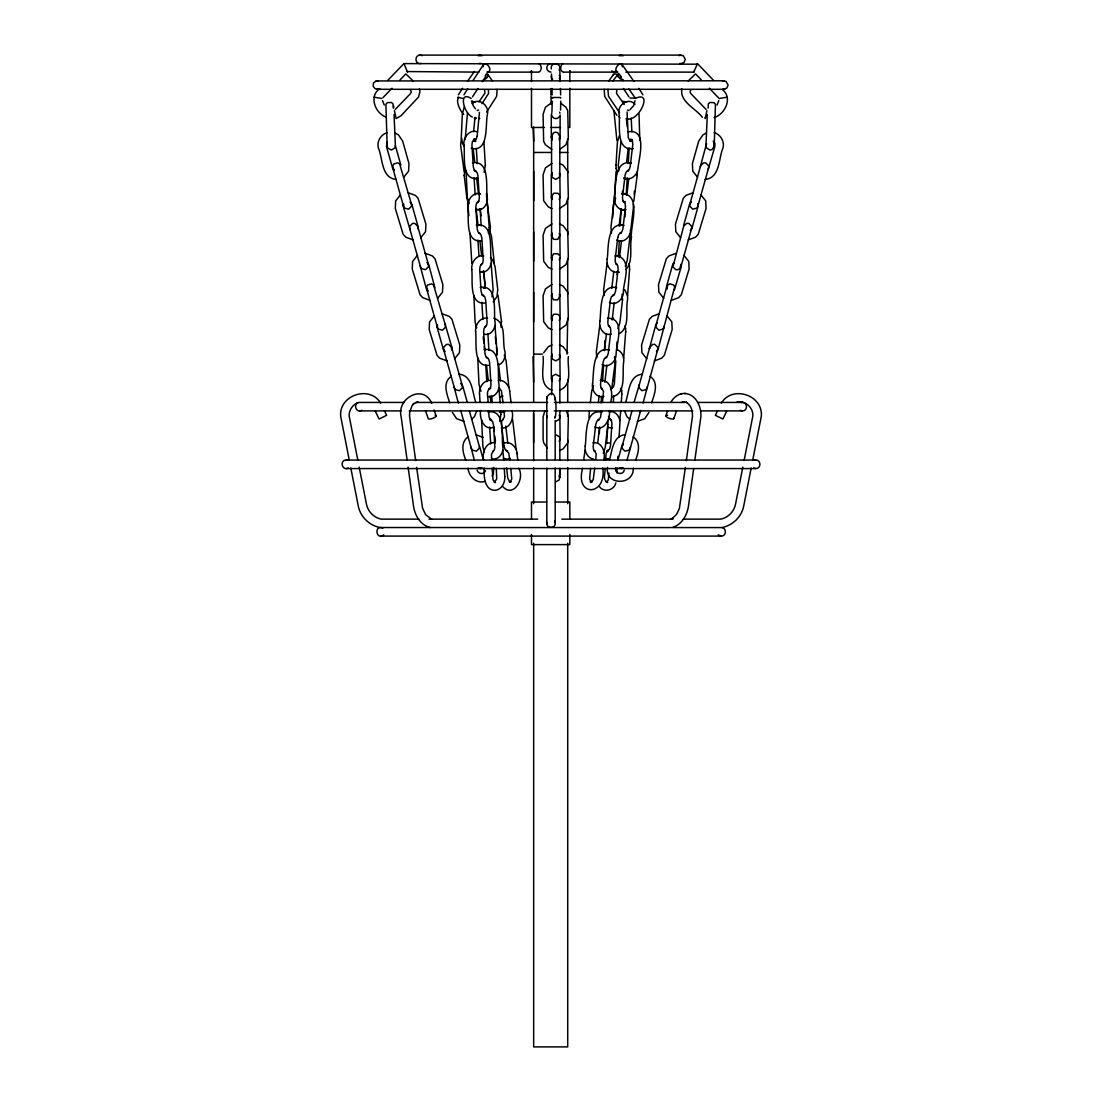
<?xml version="1.0" encoding="UTF-8"?>
<svg xmlns="http://www.w3.org/2000/svg" width="1102" height="1102" viewBox="0 0 1102 1102"><rect width="100%" height="100%" fill="white"/><g stroke="black" fill="none" stroke-linecap="round" stroke-linejoin="round"><path stroke-width="1.5" d="M533.079 356.593L533.643 382.256M533.148 127.832L533.712 141.304M551.579 173.827L552.13 177.326L555.697 179.406L559.265 177.326L559.83 174.942M551.592 355.34L552.143 358.839L555.711 360.919L559.293 358.839L559.844 356.456M552.198 293.628L551.592 296.259L553.645 299.854L557.777 299.854L559.83 295.956M552.185 233.114L551.579 235.759L553.645 239.354L557.764 239.354L559.83 235.442M559.83 197.148L559.83 235.759L559.279 233.679M559.844 439.175L559.857 460.223M559.844 378.661L559.844 403.098M559.844 318.161L559.844 356.759L559.293 354.679M559.83 257.661L559.83 296.259L559.279 294.179M559.857 469.617L559.293 479.852L555.725 481.932M559.293 376.278L555.725 374.198L552.143 376.278L551.606 394.668M552.13 173.166L551.579 175.246L551.579 136.345L553.631 132.736L555.697 132.185L557.764 132.736L559.816 136.345L559.83 175.246L559.265 173.166M559.844 416.955L559.293 419.339L555.725 421.419M585.245 445.869C584.294 451.613 587.586 458.336 593.758 459.135M592.573 383.592C591.168 390.136 596.637 398.621 603.924 396.389M599.887 321.302C598.496 327.845 603.965 336.344 611.238 334.113M607.216 259.025C605.811 265.568 611.279 274.054 618.566 271.836M607.877 424.738L607.918 421.033M614.53 196.735C613.139 203.291 618.594 211.777 625.881 209.545M615.192 362.448L614.682 356.469M622.52 300.171L622.01 294.193M629.834 237.894L629.876 234.189M637.149 175.604L637.204 171.898M631.432 233.693C631.584 223.045 641.144 193.635 621.473 193.621M468.474 201.514L467.951 207.383L468.929 215.648M552.198 101.205L551.937 112.101M560.725 101.205L560.56 110.048M613.924 110.792L616.9 140.477M483.034 66.767C483.599 58.323 494.399 70.142 487.607 72.126M643.017 403.084L657.729 349.499L657.756 347.35L654.877 344.375L652.742 344.361L649.794 347.282L639.064 385.576L639.036 387.725L641.915 390.687L645.91 389.653L647.122 387.394M666.71 288.931L667.826 284.922L669.685 283.861L673.666 284.977L674.699 286.851L658.128 349.127L656.503 351.662M680.898 266.78L691.615 228.5L691.657 226.337L688.778 223.375L686.642 223.348L683.681 226.268L672.923 266.712L675.802 269.687L677.937 269.701L679.81 268.64L680.926 264.632M689.893 204.063L689.866 206.212L692.745 209.173L696.753 208.14L697.841 206.281L708.572 167.986L708.6 165.837L705.721 162.876L703.586 162.848L700.624 165.768L689.893 204.063L690.995 202.203M697.869 204.132L697.841 206.281L698.282 204.724M550.904 88.656L550.904 94.896M477.565 178.414C460.581 180.852 465.32 154.211 463.956 144.954L463.97 144.817M481.464 240.704C464.479 243.129 469.218 216.488 467.854 207.231L467.854 207.107M485.348 302.981C468.364 305.406 473.102 278.765 471.739 269.508L471.739 269.384M489.233 365.272C472.248 367.696 476.987 341.055 475.637 331.798L475.637 331.661M485.348 165.3L483.916 142.062M480.031 402.326L479.522 393.951M489.247 227.577L487.194 200.991M497.016 352.144L494.977 325.545M500.914 414.421L500.707 411.032M504.799 476.711L504.289 468.419M622.355 66.767C622.134 58.434 611.596 70.046 617.878 72.126L563.673 72.126M635.207 98.45C654.106 89.551 638.278 123.548 626.212 118.561A4.201 2.796 -74.5 0 0 626.997 118.424M559.692 81.424L559.857 76.961M708.131 108.092L708.311 103.932L709.881 102.472L714 102.651L715.446 104.235L714.22 146.07L712.002 149.583L709.922 150.051L706.437 147.82L705.969 145.712L707.305 114.498M714.358 142.557L714.22 146.07L713.752 143.963M531.619 70.886L531.508 72.126L531.398 70.886M569.927 70.886L569.817 72.126L569.72 70.886M463.956 144.954C462.936 137.778 469.7 128.617 477.331 131.964M467.854 207.231C467.468 201.28 470.719 194.586 477.056 193.497M471.739 269.508C471.022 262.689 476.257 254.603 483.75 255.912M475.637 331.798C474.907 324.98 480.141 316.894 487.635 318.189M484.177 172.229L485.348 165.162M479.522 394.075C478.791 387.257 484.026 379.171 491.533 380.465M488.406 233.321L489.247 227.439M495.418 442.756C486.395 441.351 481.863 452.095 483.613 459.658M491.96 296.796L493.131 289.73L491.093 263.268M497.03 352.006L496.864 355.285M499.743 421.363L500.914 414.297M484.136 467.909C483.778 475.912 484.246 490.748 495.597 490.307C501.933 489.233 505.184 482.524 504.799 476.574M466.077 171.003L467.331 197.644L468.901 203.236M469.962 233.28L471.835 263.254M473.86 295.57L475.114 322.211L476.67 327.804M477.745 357.847L478.998 384.488L481.037 391.224M481.629 420.124L482.896 446.765L484.453 452.371M488.269 396.568C494.95 398.029 499.881 390.507 498.972 384.419C497.098 375.314 502.54 346.731 484.053 349.651M599.295 433.637L599.708 427.094M601.141 402.877L601.54 396.362M602.574 381.154L603.593 364.817M604.419 350.381L605.026 340.601M612.698 217.673L613.525 204.352L615.55 197.85M615.977 165.3L617.409 142.062L619.434 135.574M605.039 468.295C605.645 473.447 602.036 479.742 607.684 482.524L606.265 482.056L607.216 482.015M605.563 459.837L606.196 453.018L608.607 450.305L607.243 450.925M606.651 443.693L607.725 426.598M617.12 274.687L617.327 271.312M618.318 256.849L619.283 241.462M620.164 225.938L621.225 209.022M622.203 194.572L622.423 191.156M626.184 194.875L627.245 177.78M608.896 473.089L608.276 479.907L606.858 482.111M613.318 402.354L613.731 395.59M616.569 350.216L617.092 341.758M624.875 217.204L625.399 208.746M628.236 163.371L629.187 148.15M616.9 472.854L617.203 467.909M617.726 459.658L617.933 456.366M619.062 436.971L619.875 423.912C620.784 417.81 615.853 410.288 609.172 411.762M620.784 410.578L619.765 420.537M621.294 402.326L621.817 393.951M625.702 331.661L623.663 358.26M629.586 269.384L627.548 295.97M634.201 194.379L634.408 191.114M555.188 467.895L555.188 522.775C556.055 529.263 545.201 528.547 546.909 522.238M627.079 111.949L628.264 137.571L629.641 140.078L631.721 141.125L629.876 141.373L631.529 139.692M639.821 140.409L638.995 113.74M419.49 88.959L419.903 91.673L418.595 96.962L400.976 115.779L396.114 118.561L394.42 110.613M467.482 112.914L465.182 139.513M473.584 131.634L475.045 117.322M477.207 136.18L479.439 112.321M604.172 89.303L604.709 96.356L616.872 115.352M607.932 89.303L608.511 96.356L619.517 112.556M607.519 467.372C604.516 485.472 633.815 486.134 633.333 468.157M615.756 467.758C613.731 473.405 623.043 476.009 624.242 470.141M630.192 448.858L630.385 447.192M649.45 348.439L655.607 325.489L657.233 322.941M647.136 388.359L647.329 386.678M664.079 327.859L664.272 326.178M700.28 166.925L706.437 143.976M706.905 110.613L705.211 118.561L705.363 117.308M582.627 468.267C574.528 497.222 606.816 496.492 602.794 467.937M583.578 460.099L585.162 449.947M585.217 446.117C586.732 436.378 584.308 408.208 602.064 412.231M589.363 410.881L588.964 417.63M590.328 402.712L591.705 391.031L593.551 385.576M592.545 383.84C594.047 374.101 591.636 345.932 609.378 349.954M599.86 321.55C601.375 311.811 598.951 283.641 616.707 287.677M607.188 259.273C608.69 249.534 606.279 221.364 624.021 225.387M614.503 196.996C616.018 187.244 613.594 159.087 631.35 163.11M617.74 237.536L615.136 259.769L615.481 262.689L617.01 264.549L615.77 263.777M590.631 468.35L589.611 479.081L591.43 482.249L590.149 481.67L592.022 482.015L590.631 482.469L593.193 479.742L594.763 467.992M598.345 402.657L599.144 395.825M604.461 350.629L606.472 333.534M611.789 288.352L613.786 271.257M619.104 226.062L621.115 208.967M626.625 162.077L628.236 148.398M595.769 459.451L596.182 453.859L594.364 450.677M597.739 442.852L599.543 427.411M601.485 410.839L600.507 417.465L597.945 420.193L599.35 419.724M602.491 402.299L603.51 391.582L601.678 388.4M604.86 382.256L606.871 365.134M612.175 319.979L614.186 302.843M619.503 257.689L621.514 240.567M626.818 195.412L628.829 178.29M603.744 459.768C605.907 452.412 601.954 441.461 592.904 442.756M607.905 424.49L605.191 447.591L603.317 453.184M609.53 410.55C610.301 418.677 604.654 431.791 594.763 426.915M610.494 402.395C613.291 394.351 611.679 379.24 600.218 380.465M615.219 362.2L611.789 388.386M622.547 299.923L619.834 323.038L617.96 328.616M629.862 237.646L627.148 260.747L625.275 266.34M633.471 207.107L630.73 230.235C630.564 236.93 623.291 243.928 616.721 240.071M637.176 175.356L633.76 201.528M620.991 141.91L618.263 165.011L618.787 170.879M685.375 467.455L679.383 508.518L676.559 514.427L672.082 518.629L673.033 518.133L670.636 519.138M686.312 460.705L692.497 416.129C692.4 410.027 691.464 405.66 685.926 402.023L686.904 402.533M693.668 468.584L688.516 505.804C687.207 515.075 681.794 524.8 672.275 527.527M694.852 460.126L700.9 416.46C701.506 406.583 695.651 393.703 684.48 393.538M551.358 68.971C549.622 61.271 562.998 63.021 559.141 70.005M681.849 88.959C679.548 101.935 695.954 108.478 702.36 117.335M625.881 72.126L693.833 72.126L694.26 70.886M551.565 234.285L551.303 257.165L552.185 259.934M551.579 294.785L551.317 317.665L552.198 320.448M533.699 171.306L533.699 200.743M533.685 231.806L533.685 261.243M533.671 292.305L533.657 321.756M533.63 413.319L533.63 442.756M635.028 100.75L633.595 105.778L629.986 109.621M742.817 467.096L735.544 504.165C734.125 511.535 728.119 517.692 720.736 519.138L683.185 519.138M744.139 460.36L752.831 416.033C753.506 407.602 745.117 400.274 736.852 402.106M751.178 468.006L743.685 506.19C741.55 516.866 732.623 525.516 721.948 527.527M752.804 459.713L761.262 416.556C763.576 395.232 732.389 384.736 721.328 403.125M403.47 203.842L403.387 206.845L410.054 229.657M417.754 228.761L417.823 225.745L411.873 204.476L410.247 201.941M437.356 324.842L437.274 327.859L443.238 349.127L444.864 351.662M451.641 349.775L451.71 346.758L445.056 323.947M476.918 410.578L474.452 416.625L471.532 419.311M477.221 136.152L476.202 139.265L474.301 140.946L475.678 140.615L473.777 140.519L475.045 141.249L473.488 139.375M471.16 148.288C489.481 152.861 485.142 123.479 487.415 114.484C489.577 105.806 479.246 97.128 471.945 103.616M393.235 108.092L393.056 103.932L391.472 102.472L387.353 102.651L385.92 104.235L387.146 146.07L387.794 148.123L391.444 150.051L394.929 147.82L395.384 145.712L394.061 114.498M461.421 138.039L460.622 145.092L464.135 171.568M489.632 234.354L490.431 227.301L486.919 200.826M617.74 237.55L618.814 234.437L620.757 232.756M607.133 263.102L603.62 289.578L604.144 295.446M599.805 325.393L596.306 351.869L596.829 357.723M464.989 168.482L464.217 175.604M500.969 327.28L501.479 321.302M559.265 138.425L559.816 136.345M552.13 233.679L551.579 235.759L551.579 196.845L553.645 193.249L557.764 193.249L559.279 194.765M552.143 294.179L551.592 296.259L551.579 257.345L553.645 253.749L557.777 253.749L559.279 255.265M552.143 354.679L551.592 356.759L551.592 317.858L553.659 314.249L557.777 314.249L559.293 315.778M718.807 100.557L717.058 105.076M666.627 287.181L656.007 325.062L655.979 327.225L658.858 330.187L662.853 329.14L663.955 327.294M630.068 448.294L628.966 450.153L624.972 451.2L622.093 448.225L622.12 446.076L631.901 411.156M609.447 459.823C612.23 450.746 612.919 435.4 625.523 434.698M625.495 402.492C629.146 392.835 628.567 375.217 642.466 374.198M618.043 459.575L621.721 446.489L623.346 443.954M634.077 402.354L639.367 384.446M683.529 225.745L689.494 204.476L691.119 201.941M649.353 348.838L649.794 347.282M626.983 460.319L640.675 410.412M635.578 460.113C638.554 452.688 641.171 442.081 633.058 436.819M651.626 402.822C654.354 394.544 659.313 382.477 650.015 376.305M622.561 444.505L622.12 446.076L623.209 444.216M673.074 264.163L674.052 262.703M705.969 145.712L706.616 143.659M616.073 171.389L614.2 201.349M546.812 459.699L546.812 397.092C557.598 382.752 556.538 413.897 555.188 417.41M554.664 399.778L555.188 398.194M665.925 415.688L667.523 411.101M673.832 418.636L676.476 410.991M464.3 106.949L462.372 113.74L461.311 136.992L462.606 143.701L464.383 146.263M615.88 482.828C614.296 490.252 604.006 492.966 599.447 486.643M708.255 169.157L714.909 146.346L714.84 143.329L713.173 141.221M674.369 290.157L681.022 267.359L680.953 264.342M648.926 412.479L644.725 418.705L637.369 421.419M463.97 94.827L467.634 88.766M717.609 410.729L715.363 415.316L722.884 419.008L726.631 411.363M458.377 94.827L462.537 88.325M615.508 198.732L613.635 204.435L610.949 227.301L611.472 233.169M559.224 139.94L560.105 137.061L560.105 114.994M697.139 64.178L420.096 63.613C414.627 63.82 414.627 54.893 420.096 55.1L681.064 55.1L679.782 55.252L683.199 55.665L685.32 59.356L684.08 62.373L681.064 63.613M552.185 172.615L551.303 175.383L551.303 196.666L552.185 199.434M559.224 199.434L560.105 196.666L559.844 173.785M559.224 259.934L560.105 257.165L559.844 234.285M559.237 320.448L560.119 317.665L559.844 294.785M543.658 352.819L548.273 346.717L551.978 344.94M552.198 354.128L551.317 356.896L551.317 378.179L552.198 380.948M559.237 380.948L560.119 378.179L559.857 355.299M544.87 411.046L543.093 416.776L543.107 439.299L543.672 442.756L547.336 447.963M559.251 441.447L560.133 438.679L559.857 415.798M387.188 142.144L386.444 146.346L392.408 167.614L394.034 170.163M485.527 470.774C484.191 474.783 477.924 474.259 477.125 470.141M492.043 475.981L493.338 473.667L493.834 467.372M616.789 89.868L616.514 93.436L624.255 104.511M690.527 230.346L691.615 228.5M656.64 351.359L657.729 349.499M670.966 402.216C673.735 396.816 679.466 393.001 685.651 393.428M473.144 80.336L483.282 64.866M485.114 75.928L486.45 73.889A4.256 2.245 -35.3 0 1 487.8 76.561A4.256 2.245 -35.3 0 1 483.31 79.923M472.455 96.838L477.882 88.532M482.414 81.631L486.037 76.093M482.015 103.657L488.585 93.436L488.406 89.868M486.616 112.06L496.63 96.356L497.167 89.303M693.833 72.126L697.456 63.613L713.628 80.446M467.482 81.3L474.411 71.451M478.957 101.839L484.99 93.105L484.536 89.868M608.896 80.914L613.594 74.302M626.019 269.425C633.622 260.554 629.256 247.537 631.529 237.068L630.358 230.001M612.919 80.914L617.96 74.302M559.54 116.426L557.97 117.997A4.201 4.105 -10 0 1 553.7 117.997L552.157 116.426A4.422 4.325 -10 0 1 551.744 113.203M690.789 90.254L690.017 91.838L690.72 93.463L706.065 109.429M610.66 389.474L612.492 388.014L611.128 388.648M690.389 230.662L692.015 228.128L697.965 206.845L697.897 203.842M674.176 262.441L672.551 264.976L666.586 286.258L666.669 289.261M639.559 412.176L640.469 411.17M463.694 114.415C459.92 110.71 455.291 100.792 458.804 97.141M629.848 140.505L630.73 139.568M379.818 88.656C368.729 95.998 374.969 113.065 385.907 116.977M387.711 80.446L403.883 63.613L419.187 63.613M383 97.637L392.023 88.243M395.26 109.429L410.605 93.463L411.322 91.838L410.55 90.254M493.241 301.769L496.961 296.631L497.746 289.578L495.032 266.464L492.649 259.976L490.473 257.648M502.622 419.972L504.454 416.79L504.027 411.198M688.171 80.969L695.527 73.889L701.354 79.923M481.836 263.998L480.21 266.078L479.701 269.467L481.078 291.314L481.973 294.33L483.819 295.791L482.456 295.157M485.72 326.275L484.095 328.355L483.599 331.743L484.976 353.604L485.858 356.621L487.704 358.067L486.34 357.447M493.503 450.842L491.478 454.134L491.588 459.562M494.715 482.097L496.726 478.791L496.299 468.295M403.759 177.298L408.608 171.154L408.98 163.647L402.671 141.125L398.469 134.912L395.012 132.97M400.522 194.792L395.659 200.936L395.301 208.443L403.125 234.271L405.812 237.192L413.154 239.919M420.702 237.798L425.565 231.654L425.923 224.161L418.099 198.332L415.413 195.412L408.057 192.685M417.465 255.306L412.603 261.45L412.244 268.943L420.069 294.771L422.755 297.692L430.097 300.419M437.646 298.298L442.508 292.168L442.866 284.66L435.042 258.832L432.356 255.912L425.014 253.185M434.408 315.806L429.546 321.949L429.188 329.457L437.012 355.285L439.698 358.191L447.04 360.919M454.589 358.811L459.451 352.668L459.81 345.16L451.985 319.332L449.299 316.412L441.957 313.698M451.352 376.305C442.054 382.477 447.013 394.544 449.74 402.822M468.295 436.819C460.181 442.081 462.812 452.688 465.774 460.113M503.311 419.201L501.782 421.06L501.424 423.995L504.041 446.227M616.293 70.886L613.731 72.126L611.885 70.886M383.744 534.856C376.016 540.999 373.812 524.221 382.862 528.161M399.916 80.033L405.812 73.889L413.167 80.969M619.641 333.548C630.675 326.082 625.123 310.185 627.644 299.345L627.479 295.57L624.751 289.73M477.207 202.396L478.833 200.716L479.329 197.988L477.951 175.769L477.07 172.463L474.135 170.3M481.106 264.673L482.717 263.006L483.213 259.907L481.836 238.046L480.954 234.74L479.108 232.88M484.99 326.95L486.616 325.283L487.112 322.555L485.72 300.336L484.852 297.017L481.918 294.868M492.773 451.517L494.385 449.85L494.894 447.109L493.503 424.89L492.622 421.584L489.701 419.421M483.406 288.449L484.673 287.677M472.331 117.046C463.308 113.024 458.294 89.992 471.215 98.519M490.183 388.441L488.875 389.24L490.5 387.56L490.996 384.832L489.619 362.613L488.737 359.307L486.891 357.447M628.071 170.479L626.129 172.146L625.068 175.259L622.451 197.478L622.809 200.412L624.338 202.272L623.085 201.487L624.917 202.134L623.649 201.556L625.151 203.622L625.454 206.9L622.85 229.12L621.831 231.888L619.903 233.349L621.308 232.88M613.428 295.047L611.486 296.714L610.425 299.827L607.808 322.046L608.166 324.966L609.695 326.839L608.442 326.054M606.114 357.323L604.172 358.99L603.111 362.103L600.494 384.322L600.852 387.257L602.381 389.116L601.127 388.345M598.799 419.6L596.843 421.281L595.783 424.394L593.179 446.613L593.523 449.533L595.052 451.407L593.799 450.622M706.354 132.97L702.897 134.912L698.696 141.125L692.387 163.647L692.745 171.154L697.607 177.298M551.785 102.624L545.449 107.225L543.079 114.346L543.644 141.304L545.449 144.83L551.785 149.431M559.609 149.431L565.96 144.83L568.329 137.709L567.75 110.751L565.946 107.225L560.794 103.23M358.246 402.533C352.654 404.448 348.838 410.137 349.169 416.033L357.861 460.36M714.124 117.583C724.964 114.388 732.926 97.871 722.636 89.827M387.174 132.639C380.796 134.458 376.65 141.483 378.358 147.944C382.876 158.206 381.085 178.001 396.21 179.406M612.326 318.822L613.69 318.189M499.289 364.624C504 362.517 505.501 356.662 505.074 351.869C501.63 341.634 507.333 322.693 493.834 318.189M629.972 98.023L634.986 98.188M474.673 178.896L477.331 177.78M503.022 443.734C509.592 439.877 516.866 446.875 517.031 453.569M376.14 80.942L373.55 82.925L373.123 86.149L375.107 88.739L378.578 89.166L377.242 89.303L723.628 89.303L726.865 88.064L728.119 85.047L725.998 81.369L722.526 80.942L723.862 80.79L376.14 80.942L377.476 80.79M378.344 89.166L379.363 88.739M477.979 55.665L482.235 55.665M619.021 55.665L623.277 55.665M678.942 55.665L679.962 55.252M477.979 467.992L482.235 467.992M619.021 467.992L623.277 467.992M361.732 410.33C355.67 413.829 352.599 402.423 359.61 402.437L404.296 402.437M348.356 467.992C342.254 471.518 339.168 460.044 346.221 460.057L755.779 460.057C761.262 459.837 761.262 468.777 755.779 468.57L346.221 468.57M478.998 201.28L476.312 203.787L475.816 207.176L477.194 229.037L478.089 232.054L479.921 233.514L478.557 232.88M490.665 388.124C485.1 390.7 488.489 397.423 488.021 402.354M628.099 131.813C648.114 128.245 638.609 159.487 638.044 167.959C637.796 174.984 630.702 181.045 623.76 178.414M628.636 170.603L627.231 171.072L629.146 169.612L630.165 166.843L632.782 144.624L632.465 141.345L630.964 139.265L632.245 139.858L630.372 139.513M613.993 295.157L612.588 295.625L614.503 294.165L615.522 291.41L618.139 269.191L617.823 265.913L616.321 263.833M606.665 357.447L605.273 357.916L607.188 356.456L608.208 353.687L610.811 331.468L610.508 328.189L609.007 326.109M493.131 427.548C483.654 430.331 479.342 418.113 480.555 410.578M627.465 149.059L630.165 148.288M481.023 209.242L475.485 209.545M477.345 225.387L480.045 224.615M500.294 396.858L502.994 396.086M499.316 412.231L504.854 411.928M510.309 458.363L507.609 459.135L503.394 458.404M417.892 401.762L413.222 403.979L413.98 403.36L411.996 405.798L409.696 412.382L409.517 416.088L415.674 460.54M610.604 388.896L613.538 386.733L614.406 383.427L615.798 361.208L614.599 357.447M606.72 451.173L609.64 449.024L610.522 445.704L611.913 423.485L611.403 420.757L609.792 419.091L611.087 419.876M551.95 163.427L545.449 167.903L543.079 174.763L543.644 200.743L548.259 206.845L551.964 208.622M559.444 208.622L565.96 204.145L568.329 197.286L567.75 171.306L563.15 165.204L559.444 163.427M551.964 223.926L545.449 228.403L543.079 235.263L543.658 261.243L548.259 267.345L551.964 269.136M559.458 269.136L565.96 264.645L568.329 257.785L567.764 231.806L563.15 225.703L559.444 223.926M551.964 284.426L545.462 288.903L543.093 295.777L543.658 321.756L548.259 327.859L551.964 329.636M559.458 329.636L565.973 325.159L568.343 318.285L567.764 292.305L563.163 286.203L559.458 284.426M559.458 390.136C573.508 385.411 567.034 367.269 568.343 356.593M559.472 450.635L563.177 448.858L567.778 442.756L568.343 416.776L566.58 411.046M471.463 101.604L475.678 101.728M719.014 98.519L726.838 97.238M705.156 179.406C720.267 178.001 718.49 158.206 723.008 147.944C724.717 141.483 720.57 134.458 714.179 132.639M693.296 192.685L685.954 195.412L683.268 198.332L675.443 224.161L675.802 231.654L680.664 237.798M688.213 239.919L695.555 237.192L698.241 234.271L706.065 208.443L705.707 200.936L700.844 194.792M676.352 253.185L669.01 255.912L666.324 258.832L658.5 284.66L658.858 292.168L663.721 298.298M671.27 300.419L678.612 297.692L681.298 294.771L689.122 268.943L688.764 261.45L683.901 255.306M659.409 313.698L652.067 316.412L649.381 319.332L641.557 345.16L641.915 352.668L646.778 358.811M654.312 360.919L661.668 358.191L664.354 355.285L672.179 329.457L671.821 321.949L666.958 315.806M624.724 209.711L620.509 209.545M620.839 224.918L622.327 224.615M611.582 396.858C627.424 394.158 621.624 372.104 623.76 361.621C624.2 356.731 621.983 351.607 617.285 349.651M609.186 458.845L604.957 458.68M472.386 162.807C490.872 159.873 485.431 188.47 487.291 197.561C488.214 203.663 483.282 211.185 476.601 209.711M476.271 225.083C494.757 222.163 489.316 250.746 491.189 259.852C492.098 265.94 487.167 273.475 480.486 272.001M480.169 287.36C498.655 284.44 493.2 313.023 495.073 322.128C495.983 328.231 491.065 335.752 484.384 334.278M487.952 411.928C506.438 409.007 500.983 437.59 502.856 446.696C503.766 452.784 498.848 460.319 492.167 458.845M633.361 148.591C614.778 151.415 620.715 122.749 618.993 113.658C617.244 104.828 628.374 97.017 635.055 104.18M624.007 201.762L624.986 201.597M420.275 55.1L418.994 55.252M479.094 55.252L480.197 55.1M621.046 55.1L620.04 55.252M621.046 468.57L622.244 468.419M420.096 63.613L421.198 63.461M481.202 63.461L478.998 63.461M724.964 89.166L722.76 89.166M741.288 402.574C747.225 400.839 748.575 411.046 742.39 410.894L700.955 410.894M480.1 468.57L481.298 468.419M754.677 460.195L755.779 460.057M380.727 536.095L721.273 536.095C726.741 536.316 726.741 527.376 721.273 527.582L672.978 527.582M484.866 481.464C476.284 483.971 468.694 476.408 468.033 468.157M682.028 402.106L684.494 401.872M680.485 393.924L681.628 393.813M614.861 255.912L620.385 255.788M607.533 318.189C626.473 317.941 615.825 345.711 616.087 354.803C615.922 361.484 608.648 368.481 602.078 364.624M612.437 427.893L608.208 427.548M605.921 442.756L610.136 443.1M407.175 71.561L478.847 72.126M486.836 72.126L538.079 72.126M378.344 80.942L377.242 80.79M544.471 127.46L531.495 127.46L531.495 88.298M550.959 127.46L560.546 127.46M569.1 127.46L569.83 127.46L569.83 88.298M533.657 152.462L550.986 152.462M559.458 152.462L567.709 152.462M533.657 354.128L542.432 354.128M567.048 354.128L567.709 318.23M415.674 402.437L547.68 402.437M554.32 402.437L686.326 402.437M697.704 402.437L742.39 402.437M359.61 410.894L401.045 410.894M409.173 410.894L547.68 410.894M554.32 410.894L692.827 410.894M546.551 502.044L531.495 502.044L531.495 519.07M555.353 502.044L569.83 502.044L569.83 519.07M418.815 519.138L381.264 519.138C373.881 517.692 367.875 511.535 366.456 504.165L359.183 467.096M429.05 519.138L537.735 519.138M561.786 519.138L672.95 519.138M671.393 527.582L380.052 527.527C369.377 525.516 360.45 516.866 358.315 506.19L350.822 468.006M474.645 139.513L473.681 139.472L475.1 139.004L472.427 141.511L471.932 144.899L473.309 166.76L474.191 169.763L476.036 171.223L474.673 170.603M476.381 193.497L479.866 193.621M498.352 380.355C504.551 379.694 509.303 385.48 509.703 391.279M501.148 427.893C510.212 429.188 514.166 418.237 512.003 410.867M509.344 482.015L511.218 481.67L509.937 482.249L511.769 479.081L510.749 468.35M495.087 482.056L494.123 482.015L495.487 482.635L493.062 479.907L492.126 468.019M430.593 519.138L431.736 519.249L425.606 514.648L422.576 508.229L416.611 467.289M430.51 527.527C420.606 525.571 414.779 515.35 413.498 505.983L408.098 467.069M463.212 98.45L457.674 97.348M374.033 97.169L381.774 98.45M679.782 63.461L680.884 63.613M420.096 55.1L422.231 55.665M742.39 410.894L740.268 410.33M755.779 468.57L753.644 467.992M346.221 460.057L347.323 460.195M721.273 536.095L718.256 534.856M622.616 101.26L626.818 102.045M616.624 271.836L619.352 272.29M481.422 271.56L482.8 271.836M458.9 374.198C472.799 375.217 472.221 392.835 475.857 402.492M463.983 421.419L456.641 418.705L452.44 412.479M475.844 434.698L483.186 437.425M559.458 344.94L563.163 346.717L567.778 352.819M551.978 390.136C537.831 385.342 544.471 367.035 543.093 356.277M555.725 434.698L559.293 436.778M624.269 193.497L625.688 193.98M479.191 193.621L480.582 194.09M619.875 240.704L621.294 241.173M612.602 380.355L614.034 380.824M507.609 450.925L506.204 450.456L508.766 453.184L509.771 460.002M614.406 357.53L615.453 357.957M611.569 420.234L609.585 418.953L608.497 416.515M624.035 177.78L626.694 178.896M617.657 255.788C632.947 260.926 623.126 282.016 623.401 292.526C623.236 299.207 615.977 306.204 609.406 302.347M490.225 419.724L491.602 420.358L489.178 417.63L488.544 410.812M498.889 388.18L501.451 390.907L503.049 402.795M498.669 388.083L499.729 388.717M507.044 450.993L505.102 449.327L504.041 446.214M628.939 162.807L630.248 163.592M629.834 419.311L626.914 416.625L624.448 410.578M709.316 88.243L718.339 97.637M509.716 481.96L507.802 478.254L506.576 467.854M502.333 486.12C513.105 498.834 525.131 478.915 518.753 468.267M427.19 262.441L428.816 264.976L434.959 287.925M427.92 291.162L426.295 288.628L420.137 265.678M461.077 383.455L462.702 385.989L467.289 402.354M474.287 139.403L475.692 141.621M475.513 108.933L473.268 105.778L471.932 100.75M380.672 403.125C369.611 384.736 338.424 395.232 340.738 416.556L349.196 459.713M620.013 117.997L619.076 116.426M487.745 74.302L492.429 80.914M621.803 64.178L633.843 81.3M638.788 88.325L642.948 94.827M619.117 73.889L621.28 76.961M620.123 76.561L623.043 80.708M628.87 88.986L634.697 97.265M623.443 88.532L628.884 96.838M431.736 403.415C423.636 383.482 396.679 398.07 401.1 416.501L407.161 460.292M392.794 167.986L403.525 206.281L404.613 208.14L408.608 209.173L411.487 206.212L411.459 204.063L399.64 163.909L397.781 162.848L393.813 163.964L392.767 165.837L393.896 169.846M410.371 202.203L411.459 204.063M417.686 226.268L414.724 223.348L412.589 223.375L409.71 226.337L409.737 228.5L420.468 266.78L421.556 268.64L425.565 269.687L428.43 266.712L428.402 264.563L417.686 226.268L417.713 228.417M427.314 262.703L428.402 264.563M426.681 289L437.411 327.294L438.5 329.14L442.508 330.187L445.387 327.225L445.346 325.062L433.541 284.922L431.667 283.861L427.7 284.977L426.653 286.851L427.783 290.859M451.572 347.282L448.61 344.361L446.475 344.375L443.596 347.35L443.624 349.499L454.355 387.794L455.443 389.653L459.451 390.687L462.33 387.725L462.303 385.576L451.572 347.282L451.6 349.43M443.624 349.499L444.726 351.359M461.201 383.716L462.303 385.576M384.281 105.076L382.518 100.557M404.2 64.178L407.506 72.126M552.185 139.94L551.303 137.061L551.289 114.994M489.605 230.58L491.464 236.159L494.192 262.731M468.763 204.049L466.904 198.47L464.19 175.356M504.248 355.133L506.107 360.726L508.848 387.298M384.391 410.729L386.637 415.316L379.116 419.008L375.369 411.363M434.009 409.916L436.13 416.033M425.468 410.647L428.113 418.292A4.229 1.309 -19.1 0 0 433.362 418.099A4.229 1.309 -19.1 0 0 435.166 415.316M554.664 521.218L555.188 522.775M616.128 168.441L617.148 172.229M628.746 263.64L629.435 266.229M624.862 325.916L625.537 328.52M620.977 388.193L621.652 390.797M395.384 145.616L400.88 165.245M479.645 446.489L483.31 459.575M469.466 411.156L479.246 446.076L479.274 448.225L476.395 451.2L472.386 450.153L471.298 448.294L460.691 410.412M458.349 403.084L454.024 386.678M474.383 460.319L470.967 447.192M552.13 138.425L551.579 136.345L551.579 138.177M552.13 198.925L551.579 196.845L551.579 198.677M552.143 259.425L551.579 257.345L551.592 259.177M552.143 319.938L551.592 317.858L551.592 319.676M559.293 415.192L559.844 417.259L559.844 411.06M559.293 475.692L559.857 477.772L559.844 468.185M497.994 295.047L501.506 321.55M512.637 419.614L516.163 449.575M498.875 387.835L500.198 402.877M502.76 450.112L503.793 460.278M486.45 193.47L486.877 200.44M509.675 391.031L511.039 402.726M516.99 453.321L517.788 460.113M473.13 148.398L474.755 162.118M476.698 178.634L478.502 194.062M480.252 208.967L481.078 215.951M495.308 336.95L496.107 343.796M496.506 347.213L497.126 354.513M498.462 363.784L500.473 380.906M505.79 426.061L507.802 443.197M476.105 208.581L478.116 225.703M479.866 240.567L481.67 255.995M483.42 270.858L485.417 287.774M483.172 336.84L483.943 343.369M484.315 346.634L484.701 349.913M486.561 365.712L488.296 380.41M490.101 395.866L490.886 402.492M493.696 426.364L494.275 431.281M494.839 436.172L495.418 441.062M626.446 118.906L627.258 126.868M546.812 397.092L546.909 398.745M633.319 203.953L633.471 207.231M476.326 148.439L477.276 163.647M480.114 209.022L481.175 225.938M483.998 271.312L485.059 288.214M487.897 333.589L488.944 350.505M491.781 395.866L492.208 402.629M474.08 177.78L475.155 194.875M477.979 240.057L478.929 255.444M481.863 302.347L482.924 319.442M485.748 364.624L486.822 381.719M489.646 426.915L490.707 443.996M629.421 266.009L629.586 269.508M625.523 328.3L625.702 331.798M615.977 165.162L616.142 168.661M621.638 390.576L621.817 394.075M631.226 118.066L631.859 131.772M393.69 105.985L393.758 107.61M559.747 67.869L560.174 80.432M560.45 88.477L560.67 94.91M551.441 74.013L551.661 80.432M551.937 88.477L552.157 94.91M550.931 96.205L551.22 104.401M437.384 325.131L437.411 327.294M403.497 204.132L403.525 206.281M551.592 378.358L551.592 380.19M569.83 71.272L569.83 81.493M569.83 534.401L569.83 544.608L531.495 544.608L531.495 534.401M567.709 138.921L567.709 172.973M567.709 198.608L567.709 234.492M567.709 258.419L567.709 294.317M567.709 379.914L567.709 402.258M567.709 410.853L567.709 416.005M567.709 440.084L567.709 460.705M567.709 467.579L567.709 503.683M567.709 543.217L567.709 1046.9L533.657 1046.9L533.657 543.217M555.188 420.62L555.188 459.451M546.812 468.143L546.812 523.877M533.657 127.074L533.657 402.258M533.657 410.853L533.657 460.705M533.657 467.579L533.657 503.683M531.495 71.272L531.495 81.493M538.892 63.751A4.256 3.113 90 0 1 540.283 64.866M540.779 65.748A4.256 3.113 90 0 1 540.779 69.991M540.283 70.886A4.256 3.113 90 0 1 538.892 71.988M479.838 118.561A4.201 3.017 73.4 0 1 479.012 118.424M477.18 110.613A4.201 3.017 73.4 0 1 478.667 110.035M476.477 117.997A4.201 2.796 74.5 0 1 474.342 118.424M613.18 75.418A4.256 2.245 35.3 0 1 618.58 75.418M562.915 71.988A4.256 2.907 -90 0 1 561.607 70.886M561.152 69.991A4.256 2.907 -90 0 1 561.152 65.748M561.607 64.866A4.256 2.907 -90 0 1 562.915 63.751M623.443 80.033A4.256 2.094 37.3 0 1 618.677 77.36A4.256 2.094 37.3 0 1 618.442 73.986M627.479 110.035A4.201 2.81 -74.5 0 1 628.856 110.613M551 72.126A4.256 4.256 0 0 1 549.898 63.751M552.708 98.188A4.422 0.703 -0.3 0 1 552.86 97.486L560.243 97.486A4.422 0.703 -0.3 0 1 560.546 98.023M559.568 112.17A4.422 4.325 -10 0 1 559.981 113.203M559.237 75.418A4.256 3.072 2.1 0 1 559.334 78.49M552.667 79.124A4.256 3.072 2.1 0 1 551.455 76.162M673.818 418.099A4.229 1.309 19.1 0 1 671.214 418.884A4.229 1.309 19.1 0 1 666.297 416.68A4.229 1.309 19.1 0 1 667.605 415.316M555.091 416.68A4.229 1.86 0 0 1 554.664 418.099M546.909 417.644A4.229 1.86 0 0 1 547.336 416.239"/></g></svg>
